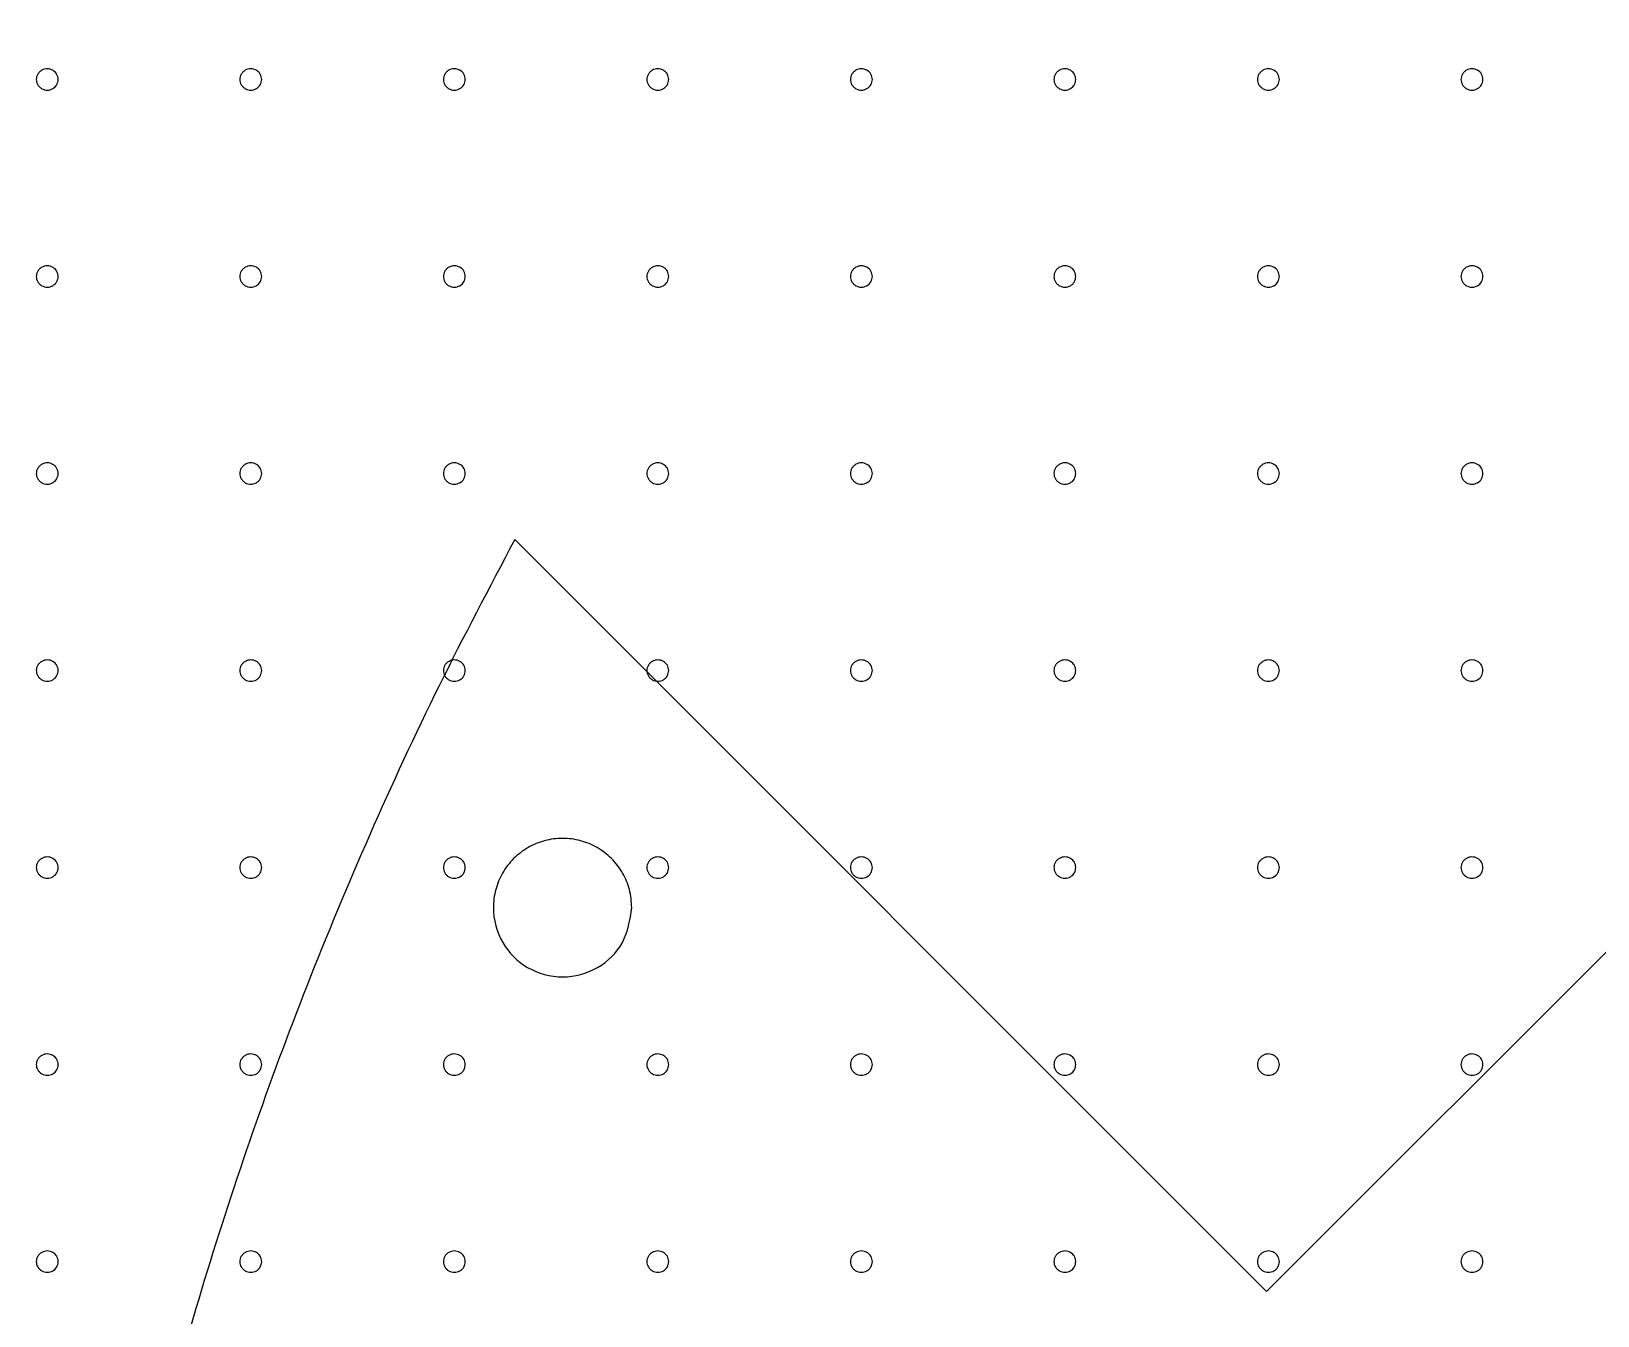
# Model space of a CAD drawing. Extents: x 0 to 210, y 0 to 204.
# Drawn here: x 0.14 to 41.4, y 134.29 to 168.11 of the extents above; entities that cross this region are included whole.
import ezdxf

# ---------------------------------------------------------------- set-up
doc = ezdxf.new("R2010")
doc.units = 0
doc.layers.add('Capa_1', color=7, linetype='CONTINUOUS')

msp = doc.modelspace()

# ---------------------------------------------------------------- linework, layer by layer
at = {"layer": 'Capa_1', "color": 7}
for p, q in [((74.852279, 177.103253), (32.675491, 134.926466)), ((0.850061, 166.838263), (0.850061, 166.838263)), ((6.210611, 166.838263), (6.210611, 166.838263)), ((11.571162, 166.838263), (11.571162, 166.838263)), ((16.931712, 166.838263), (16.931712, 166.838263)), ((22.292263, 166.838263), (22.292263, 166.838263)), ((27.652812, 166.838263), (27.652812, 166.838263)), ((33.013362, 166.838263), (33.013362, 166.838263)), ((38.373914, 166.838263), (38.373914, 166.838263)), ((0.850061, 161.651476), (0.850061, 161.651476)), ((6.210611, 161.651476), (6.210611, 161.651476)), ((11.571162, 161.651476), (11.571162, 161.651476)), ((16.931712, 161.651476), (16.931712, 161.651476)), ((22.292263, 161.651476), (22.292263, 161.651476)), ((27.652812, 161.651476), (27.652812, 161.651476)), ((33.013362, 161.651476), (33.013362, 161.651476)), ((38.373914, 161.651476), (38.373914, 161.651476)), ((0.850061, 156.46469), (0.850061, 156.46469)), ((6.210611, 156.46469), (6.210611, 156.46469)), ((11.571162, 156.46469), (11.571162, 156.46469)), ((16.931712, 156.46469), (16.931712, 156.46469)), ((22.292263, 156.46469), (22.292263, 156.46469)), ((27.652812, 156.46469), (27.652812, 156.46469)), ((33.013362, 156.46469), (33.013362, 156.46469)), ((38.373914, 156.46469), (38.373914, 156.46469)), ((32.675491, 134.926466), (12.874184, 154.727772)), ((0.850061, 151.277904), (0.850061, 151.277904)), ((6.210611, 151.277904), (6.210611, 151.277904)), ((11.571162, 151.277904), (11.571162, 151.277904)), ((16.931712, 151.277904), (16.931712, 151.277904)), ((22.292263, 151.277904), (22.292263, 151.277904)), ((27.652812, 151.277904), (27.652812, 151.277904)), ((33.013362, 151.277904), (33.013362, 151.277904)), ((38.373914, 151.277904), (38.373914, 151.277904)), ((0.850061, 146.091115), (0.850061, 146.091115)), ((6.210611, 146.091115), (6.210611, 146.091115)), ((11.571162, 146.091115), (11.571162, 146.091115)), ((16.931712, 146.091115), (16.931712, 146.091115)), ((22.292263, 146.091115), (22.292263, 146.091115)), ((27.652812, 146.091115), (27.652812, 146.091115)), ((33.013362, 146.091115), (33.013362, 146.091115)), ((38.373914, 146.091115), (38.373914, 146.091115)), ((15.956914, 145.036114), (15.956914, 145.036114)), ((0.850061, 140.904328), (0.850061, 140.904328)), ((6.210611, 140.904328), (6.210611, 140.904328)), ((11.571162, 140.904328), (11.571162, 140.904328)), ((16.931712, 140.904328), (16.931712, 140.904328)), ((22.292263, 140.904328), (22.292263, 140.904328)), ((27.652812, 140.904328), (27.652812, 140.904328)), ((33.013362, 140.904328), (33.013362, 140.904328)), ((38.373914, 140.904328), (38.373914, 140.904328)), ((0.850061, 135.717542), (0.850061, 135.717542)), ((6.210611, 135.717542), (6.210611, 135.717542)), ((11.571162, 135.717542), (11.571162, 135.717542)), ((16.931712, 135.717542), (16.931712, 135.717542)), ((22.292263, 135.717542), (22.292263, 135.717542)), ((27.652812, 135.717542), (27.652812, 135.717542)), ((33.013362, 135.717542), (33.013362, 135.717542)), ((38.373914, 135.717542), (38.373914, 135.717542))]:
    msp.add_line(p, q, dxfattribs=at)
for points, knots in [([(0.850061, 166.838263), (0.841995, 166.788829), (0.825989, 166.690731), (0.710354, 166.584278), (0.586041, 166.551998), (0.485422, 166.564929), (0.414977, 166.593072), (0.354378, 166.637932), (0.307824, 166.696538), (0.278507, 166.76486), (0.268467, 166.838262), (0.278507, 166.911665), (0.307825, 166.979986), (0.354379, 167.038591), (0.414978, 167.083451), (0.485423, 167.111594), (0.586041, 167.124524), (0.710353, 167.092245), (0.825988, 166.985793), (0.841995, 166.887696), (0.850061, 166.838263)], [0, 0, 0, 0, 0.146605, 0.290931, 0.441768, 0.517413, 0.592123, 0.666911, 0.741063, 0.814052, 0.887328, 0.960604, 1.033593, 1.107744, 1.182532, 1.257241, 1.332887, 1.483723, 1.628047, 1.774652, 1.774652, 1.774652, 1.774652]), ([(6.210611, 166.838263), (6.202545, 166.788829), (6.186539, 166.690731), (6.070905, 166.584278), (5.946592, 166.551998), (5.845973, 166.564929), (5.775528, 166.593072), (5.714929, 166.637932), (5.668374, 166.696538), (5.639057, 166.76486), (5.629018, 166.838262), (5.639057, 166.911665), (5.668375, 166.979986), (5.71493, 167.038591), (5.775528, 167.083451), (5.845973, 167.111594), (5.946592, 167.124524), (6.070904, 167.092245), (6.186538, 166.985793), (6.202545, 166.887696), (6.210611, 166.838263)], [0, 0, 0, 0, 0.146605, 0.290931, 0.441768, 0.517413, 0.592123, 0.666911, 0.741063, 0.814052, 0.887328, 0.960604, 1.033593, 1.107744, 1.182532, 1.257241, 1.332887, 1.483723, 1.628047, 1.774652, 1.774652, 1.774652, 1.774652]), ([(11.571162, 166.838263), (11.563096, 166.788829), (11.54709, 166.690731), (11.431455, 166.584278), (11.307142, 166.551998), (11.206523, 166.564929), (11.136078, 166.593072), (11.075479, 166.637932), (11.028925, 166.696538), (10.999607, 166.76486), (10.989568, 166.838262), (10.999608, 166.911665), (11.028926, 166.979986), (11.07548, 167.038591), (11.136079, 167.083451), (11.206524, 167.111594), (11.307142, 167.124524), (11.431454, 167.092245), (11.547088, 166.985793), (11.563095, 166.887696), (11.571162, 166.838263)], [0, 0, 0, 0, 0.146605, 0.290931, 0.441768, 0.517413, 0.592123, 0.666911, 0.741063, 0.814052, 0.887328, 0.960604, 1.033593, 1.107744, 1.182532, 1.257241, 1.332887, 1.483723, 1.628047, 1.774652, 1.774652, 1.774652, 1.774652]), ([(16.931712, 166.838263), (16.923646, 166.788829), (16.90764, 166.690731), (16.792005, 166.584278), (16.667693, 166.551998), (16.567073, 166.564929), (16.496629, 166.593072), (16.43603, 166.637932), (16.389475, 166.696538), (16.360158, 166.76486), (16.350118, 166.838262), (16.360158, 166.911665), (16.389476, 166.979986), (16.436031, 167.038591), (16.496629, 167.083451), (16.567074, 167.111594), (16.667692, 167.124524), (16.792005, 167.092245), (16.907639, 166.985793), (16.923646, 166.887696), (16.931712, 166.838263)], [0, 0, 0, 0, 0.146605, 0.290931, 0.441768, 0.517413, 0.592123, 0.666911, 0.741063, 0.814052, 0.887328, 0.960604, 1.033593, 1.107744, 1.182532, 1.257241, 1.332887, 1.483723, 1.628047, 1.774652, 1.774652, 1.774652, 1.774652]), ([(22.292263, 166.838263), (22.284197, 166.788829), (22.26819, 166.690731), (22.152556, 166.584278), (22.028243, 166.551998), (21.927624, 166.564929), (21.857179, 166.593072), (21.79658, 166.637932), (21.750026, 166.696538), (21.720708, 166.76486), (21.710669, 166.838262), (21.720709, 166.911665), (21.750027, 166.979986), (21.796581, 167.038591), (21.85718, 167.083451), (21.927624, 167.111594), (22.028243, 167.124524), (22.152555, 167.092245), (22.268189, 166.985793), (22.284196, 166.887696), (22.292263, 166.838263)], [0, 0, 0, 0, 0.146605, 0.290931, 0.441768, 0.517413, 0.592123, 0.666911, 0.741063, 0.814052, 0.887328, 0.960604, 1.033593, 1.107744, 1.182532, 1.257241, 1.332887, 1.483723, 1.628047, 1.774652, 1.774652, 1.774652, 1.774652]), ([(27.652812, 166.838263), (27.644746, 166.788829), (27.62874, 166.690731), (27.513106, 166.584278), (27.388793, 166.551998), (27.288174, 166.564929), (27.217729, 166.593072), (27.15713, 166.637932), (27.110576, 166.696538), (27.081258, 166.76486), (27.071219, 166.838262), (27.081259, 166.911665), (27.110576, 166.979986), (27.157131, 167.038591), (27.21773, 167.083451), (27.288174, 167.111594), (27.388793, 167.124524), (27.513105, 167.092245), (27.628739, 166.985793), (27.644746, 166.887696), (27.652812, 166.838263)], [0, 0, 0, 0, 0.146605, 0.290931, 0.441768, 0.517413, 0.592123, 0.666911, 0.741063, 0.814052, 0.887328, 0.960604, 1.033593, 1.107744, 1.182532, 1.257241, 1.332887, 1.483723, 1.628047, 1.774652, 1.774652, 1.774652, 1.774652]), ([(33.013362, 166.838263), (33.005296, 166.788829), (32.98929, 166.690731), (32.873656, 166.584278), (32.749343, 166.551998), (32.648724, 166.564929), (32.578279, 166.593072), (32.51768, 166.637932), (32.471125, 166.696538), (32.441808, 166.76486), (32.431768, 166.838262), (32.441808, 166.911665), (32.471126, 166.979986), (32.517681, 167.038591), (32.578279, 167.083451), (32.648724, 167.111594), (32.749342, 167.124524), (32.873655, 167.092245), (32.989289, 166.985793), (33.005296, 166.887696), (33.013362, 166.838263)], [0, 0, 0, 0, 0.146605, 0.290931, 0.441768, 0.517413, 0.592123, 0.666911, 0.741063, 0.814052, 0.887328, 0.960604, 1.033593, 1.107744, 1.182532, 1.257241, 1.332887, 1.483723, 1.628047, 1.774652, 1.774652, 1.774652, 1.774652]), ([(38.373914, 166.838263), (38.365849, 166.788829), (38.349842, 166.690731), (38.234208, 166.584278), (38.109895, 166.551998), (38.009276, 166.564929), (37.938831, 166.593072), (37.878232, 166.637932), (37.831678, 166.696538), (37.80236, 166.76486), (37.792321, 166.838262), (37.802361, 166.911665), (37.831678, 166.979986), (37.878233, 167.038591), (37.938832, 167.083451), (38.009276, 167.111594), (38.109895, 167.124524), (38.234207, 167.092245), (38.349841, 166.985793), (38.365848, 166.887696), (38.373914, 166.838263)], [0, 0, 0, 0, 0.146605, 0.290931, 0.441768, 0.517413, 0.592123, 0.666911, 0.741063, 0.814052, 0.887328, 0.960604, 1.033593, 1.107744, 1.182532, 1.257241, 1.332887, 1.483723, 1.628047, 1.774652, 1.774652, 1.774652, 1.774652]), ([(0.850061, 161.651476), (0.841995, 161.602043), (0.825989, 161.503945), (0.710354, 161.397492), (0.586041, 161.365212), (0.485422, 161.378143), (0.414977, 161.406286), (0.354378, 161.451146), (0.307824, 161.509751), (0.278507, 161.578074), (0.268467, 161.651476), (0.278507, 161.724878), (0.307825, 161.7932), (0.354379, 161.851805), (0.414978, 161.896665), (0.485423, 161.924807), (0.586041, 161.937738), (0.710353, 161.905459), (0.825988, 161.799007), (0.841995, 161.700909), (0.850061, 161.651476)], [0, 0, 0, 0, 0.146605, 0.290931, 0.441768, 0.517413, 0.592123, 0.666911, 0.741063, 0.814052, 0.887328, 0.960604, 1.033593, 1.107744, 1.182532, 1.257241, 1.332887, 1.483723, 1.628047, 1.774652, 1.774652, 1.774652, 1.774652]), ([(6.210611, 161.651476), (6.202545, 161.602043), (6.186539, 161.503945), (6.070905, 161.397492), (5.946592, 161.365212), (5.845973, 161.378143), (5.775528, 161.406286), (5.714929, 161.451146), (5.668374, 161.509751), (5.639057, 161.578074), (5.629018, 161.651476), (5.639057, 161.724878), (5.668375, 161.7932), (5.71493, 161.851805), (5.775528, 161.896665), (5.845973, 161.924807), (5.946592, 161.937738), (6.070904, 161.905459), (6.186538, 161.799007), (6.202545, 161.700909), (6.210611, 161.651476)], [0, 0, 0, 0, 0.146605, 0.290931, 0.441768, 0.517413, 0.592123, 0.666911, 0.741063, 0.814052, 0.887328, 0.960604, 1.033593, 1.107744, 1.182532, 1.257241, 1.332887, 1.483723, 1.628047, 1.774652, 1.774652, 1.774652, 1.774652]), ([(11.571162, 161.651476), (11.563096, 161.602043), (11.54709, 161.503945), (11.431455, 161.397492), (11.307142, 161.365212), (11.206523, 161.378143), (11.136078, 161.406286), (11.075479, 161.451146), (11.028925, 161.509751), (10.999607, 161.578074), (10.989568, 161.651476), (10.999608, 161.724878), (11.028926, 161.7932), (11.07548, 161.851805), (11.136079, 161.896665), (11.206524, 161.924807), (11.307142, 161.937738), (11.431454, 161.905459), (11.547088, 161.799007), (11.563095, 161.700909), (11.571162, 161.651476)], [0, 0, 0, 0, 0.146605, 0.290931, 0.441768, 0.517413, 0.592123, 0.666911, 0.741063, 0.814052, 0.887328, 0.960604, 1.033593, 1.107744, 1.182532, 1.257241, 1.332887, 1.483723, 1.628047, 1.774652, 1.774652, 1.774652, 1.774652]), ([(16.931712, 161.651476), (16.923646, 161.602043), (16.90764, 161.503945), (16.792005, 161.397492), (16.667693, 161.365212), (16.567073, 161.378143), (16.496629, 161.406286), (16.43603, 161.451146), (16.389475, 161.509751), (16.360158, 161.578074), (16.350118, 161.651476), (16.360158, 161.724878), (16.389476, 161.7932), (16.436031, 161.851805), (16.496629, 161.896665), (16.567074, 161.924807), (16.667692, 161.937738), (16.792005, 161.905459), (16.907639, 161.799007), (16.923646, 161.700909), (16.931712, 161.651476)], [0, 0, 0, 0, 0.146605, 0.290931, 0.441768, 0.517413, 0.592123, 0.666911, 0.741063, 0.814052, 0.887328, 0.960604, 1.033593, 1.107744, 1.182532, 1.257241, 1.332887, 1.483723, 1.628047, 1.774652, 1.774652, 1.774652, 1.774652]), ([(22.292263, 161.651476), (22.284197, 161.602043), (22.26819, 161.503945), (22.152556, 161.397492), (22.028243, 161.365212), (21.927624, 161.378143), (21.857179, 161.406286), (21.79658, 161.451146), (21.750026, 161.509751), (21.720708, 161.578074), (21.710669, 161.651476), (21.720709, 161.724878), (21.750027, 161.7932), (21.796581, 161.851805), (21.85718, 161.896665), (21.927624, 161.924807), (22.028243, 161.937738), (22.152555, 161.905459), (22.268189, 161.799007), (22.284196, 161.700909), (22.292263, 161.651476)], [0, 0, 0, 0, 0.146605, 0.290931, 0.441768, 0.517413, 0.592123, 0.666911, 0.741063, 0.814052, 0.887328, 0.960604, 1.033593, 1.107744, 1.182532, 1.257241, 1.332887, 1.483723, 1.628047, 1.774652, 1.774652, 1.774652, 1.774652]), ([(27.652812, 161.651476), (27.644746, 161.602043), (27.62874, 161.503945), (27.513106, 161.397492), (27.388793, 161.365212), (27.288174, 161.378143), (27.217729, 161.406286), (27.15713, 161.451146), (27.110576, 161.509751), (27.081258, 161.578074), (27.071219, 161.651476), (27.081259, 161.724878), (27.110576, 161.7932), (27.157131, 161.851805), (27.21773, 161.896665), (27.288174, 161.924807), (27.388793, 161.937738), (27.513105, 161.905459), (27.628739, 161.799007), (27.644746, 161.700909), (27.652812, 161.651476)], [0, 0, 0, 0, 0.146605, 0.290931, 0.441768, 0.517413, 0.592123, 0.666911, 0.741063, 0.814052, 0.887328, 0.960604, 1.033593, 1.107744, 1.182532, 1.257241, 1.332887, 1.483723, 1.628047, 1.774652, 1.774652, 1.774652, 1.774652]), ([(33.013362, 161.651476), (33.005296, 161.602043), (32.98929, 161.503945), (32.873656, 161.397492), (32.749343, 161.365212), (32.648724, 161.378143), (32.578279, 161.406286), (32.51768, 161.451146), (32.471125, 161.509751), (32.441808, 161.578074), (32.431768, 161.651476), (32.441808, 161.724878), (32.471126, 161.7932), (32.517681, 161.851805), (32.578279, 161.896665), (32.648724, 161.924807), (32.749342, 161.937738), (32.873655, 161.905459), (32.989289, 161.799007), (33.005296, 161.700909), (33.013362, 161.651476)], [0, 0, 0, 0, 0.146605, 0.290931, 0.441768, 0.517413, 0.592123, 0.666911, 0.741063, 0.814052, 0.887328, 0.960604, 1.033593, 1.107744, 1.182532, 1.257241, 1.332887, 1.483723, 1.628047, 1.774652, 1.774652, 1.774652, 1.774652]), ([(38.373914, 161.651476), (38.365849, 161.602043), (38.349842, 161.503945), (38.234208, 161.397492), (38.109895, 161.365212), (38.009276, 161.378143), (37.938831, 161.406286), (37.878232, 161.451146), (37.831678, 161.509751), (37.80236, 161.578074), (37.792321, 161.651476), (37.802361, 161.724878), (37.831678, 161.7932), (37.878233, 161.851805), (37.938832, 161.896665), (38.009276, 161.924807), (38.109895, 161.937738), (38.234207, 161.905459), (38.349841, 161.799007), (38.365848, 161.700909), (38.373914, 161.651476)], [0, 0, 0, 0, 0.146605, 0.290931, 0.441768, 0.517413, 0.592123, 0.666911, 0.741063, 0.814052, 0.887328, 0.960604, 1.033593, 1.107744, 1.182532, 1.257241, 1.332887, 1.483723, 1.628047, 1.774652, 1.774652, 1.774652, 1.774652]), ([(0.850061, 156.46469), (0.841995, 156.415256), (0.825989, 156.317158), (0.710354, 156.210705), (0.586041, 156.178426), (0.485422, 156.191356), (0.414977, 156.2195), (0.354378, 156.264359), (0.307824, 156.322965), (0.278507, 156.391287), (0.268467, 156.46469), (0.278507, 156.538092), (0.307825, 156.606414), (0.354379, 156.665019), (0.414978, 156.709878), (0.485423, 156.738021), (0.586041, 156.750951), (0.710353, 156.718672), (0.825988, 156.61222), (0.841995, 156.514123), (0.850061, 156.46469)], [0, 0, 0, 0, 0.146605, 0.290931, 0.441768, 0.517413, 0.592123, 0.666911, 0.741063, 0.814052, 0.887328, 0.960604, 1.033593, 1.107744, 1.182532, 1.257241, 1.332887, 1.483723, 1.628047, 1.774652, 1.774652, 1.774652, 1.774652]), ([(6.210611, 156.46469), (6.202545, 156.415256), (6.186539, 156.317158), (6.070905, 156.210705), (5.946592, 156.178426), (5.845973, 156.191356), (5.775528, 156.2195), (5.714929, 156.264359), (5.668374, 156.322965), (5.639057, 156.391287), (5.629018, 156.46469), (5.639057, 156.538092), (5.668375, 156.606414), (5.71493, 156.665019), (5.775528, 156.709878), (5.845973, 156.738021), (5.946592, 156.750951), (6.070904, 156.718672), (6.186538, 156.61222), (6.202545, 156.514123), (6.210611, 156.46469)], [0, 0, 0, 0, 0.146605, 0.290931, 0.441768, 0.517413, 0.592123, 0.666911, 0.741063, 0.814052, 0.887328, 0.960604, 1.033593, 1.107744, 1.182532, 1.257241, 1.332887, 1.483723, 1.628047, 1.774652, 1.774652, 1.774652, 1.774652]), ([(11.571162, 156.46469), (11.563096, 156.415256), (11.54709, 156.317158), (11.431455, 156.210705), (11.307142, 156.178426), (11.206523, 156.191356), (11.136078, 156.2195), (11.075479, 156.264359), (11.028925, 156.322965), (10.999607, 156.391287), (10.989568, 156.46469), (10.999608, 156.538092), (11.028926, 156.606414), (11.07548, 156.665019), (11.136079, 156.709878), (11.206524, 156.738021), (11.307142, 156.750951), (11.431454, 156.718672), (11.547088, 156.61222), (11.563095, 156.514123), (11.571162, 156.46469)], [0, 0, 0, 0, 0.146605, 0.290931, 0.441768, 0.517413, 0.592123, 0.666911, 0.741063, 0.814052, 0.887328, 0.960604, 1.033593, 1.107744, 1.182532, 1.257241, 1.332887, 1.483723, 1.628047, 1.774652, 1.774652, 1.774652, 1.774652]), ([(16.931712, 156.46469), (16.923646, 156.415256), (16.90764, 156.317158), (16.792005, 156.210705), (16.667693, 156.178426), (16.567073, 156.191356), (16.496629, 156.2195), (16.43603, 156.264359), (16.389475, 156.322965), (16.360158, 156.391287), (16.350118, 156.46469), (16.360158, 156.538092), (16.389476, 156.606414), (16.436031, 156.665019), (16.496629, 156.709878), (16.567074, 156.738021), (16.667692, 156.750951), (16.792005, 156.718672), (16.907639, 156.61222), (16.923646, 156.514123), (16.931712, 156.46469)], [0, 0, 0, 0, 0.146605, 0.290931, 0.441768, 0.517413, 0.592123, 0.666911, 0.741063, 0.814052, 0.887328, 0.960604, 1.033593, 1.107744, 1.182532, 1.257241, 1.332887, 1.483723, 1.628047, 1.774652, 1.774652, 1.774652, 1.774652]), ([(22.292263, 156.46469), (22.284197, 156.415256), (22.26819, 156.317158), (22.152556, 156.210705), (22.028243, 156.178426), (21.927624, 156.191356), (21.857179, 156.2195), (21.79658, 156.264359), (21.750026, 156.322965), (21.720708, 156.391287), (21.710669, 156.46469), (21.720709, 156.538092), (21.750027, 156.606414), (21.796581, 156.665019), (21.85718, 156.709878), (21.927624, 156.738021), (22.028243, 156.750951), (22.152555, 156.718672), (22.268189, 156.61222), (22.284196, 156.514123), (22.292263, 156.46469)], [0, 0, 0, 0, 0.146605, 0.290931, 0.441768, 0.517413, 0.592123, 0.666911, 0.741063, 0.814052, 0.887328, 0.960604, 1.033593, 1.107744, 1.182532, 1.257241, 1.332887, 1.483723, 1.628047, 1.774652, 1.774652, 1.774652, 1.774652]), ([(27.652812, 156.46469), (27.644746, 156.415256), (27.62874, 156.317158), (27.513106, 156.210705), (27.388793, 156.178426), (27.288174, 156.191356), (27.217729, 156.2195), (27.15713, 156.264359), (27.110576, 156.322965), (27.081258, 156.391287), (27.071219, 156.46469), (27.081259, 156.538092), (27.110576, 156.606414), (27.157131, 156.665019), (27.21773, 156.709878), (27.288174, 156.738021), (27.388793, 156.750951), (27.513105, 156.718672), (27.628739, 156.61222), (27.644746, 156.514123), (27.652812, 156.46469)], [0, 0, 0, 0, 0.146605, 0.290931, 0.441768, 0.517413, 0.592123, 0.666911, 0.741063, 0.814052, 0.887328, 0.960604, 1.033593, 1.107744, 1.182532, 1.257241, 1.332887, 1.483723, 1.628047, 1.774652, 1.774652, 1.774652, 1.774652]), ([(33.013362, 156.46469), (33.005296, 156.415256), (32.98929, 156.317158), (32.873656, 156.210705), (32.749343, 156.178426), (32.648724, 156.191356), (32.578279, 156.2195), (32.51768, 156.264359), (32.471125, 156.322965), (32.441808, 156.391287), (32.431768, 156.46469), (32.441808, 156.538092), (32.471126, 156.606414), (32.517681, 156.665019), (32.578279, 156.709878), (32.648724, 156.738021), (32.749342, 156.750951), (32.873655, 156.718672), (32.989289, 156.61222), (33.005296, 156.514123), (33.013362, 156.46469)], [0, 0, 0, 0, 0.146605, 0.290931, 0.441768, 0.517413, 0.592123, 0.666911, 0.741063, 0.814052, 0.887328, 0.960604, 1.033593, 1.107744, 1.182532, 1.257241, 1.332887, 1.483723, 1.628047, 1.774652, 1.774652, 1.774652, 1.774652]), ([(38.373914, 156.46469), (38.365849, 156.415256), (38.349842, 156.317158), (38.234208, 156.210705), (38.109895, 156.178426), (38.009276, 156.191356), (37.938831, 156.2195), (37.878232, 156.264359), (37.831678, 156.322965), (37.80236, 156.391287), (37.792321, 156.46469), (37.802361, 156.538092), (37.831678, 156.606414), (37.878233, 156.665019), (37.938832, 156.709878), (38.009276, 156.738021), (38.109895, 156.750951), (38.234207, 156.718672), (38.349841, 156.61222), (38.365848, 156.514123), (38.373914, 156.46469)], [0, 0, 0, 0, 0.146605, 0.290931, 0.441768, 0.517413, 0.592123, 0.666911, 0.741063, 0.814052, 0.887328, 0.960604, 1.033593, 1.107744, 1.182532, 1.257241, 1.332887, 1.483723, 1.628047, 1.774652, 1.774652, 1.774652, 1.774652]), ([(12.874184, 154.727772), (12.199114, 153.449918), (10.850418, 150.896945), (9.031763, 146.96932), (7.394556, 143.046568), (5.945186, 139.129869), (4.671981, 135.229055), (3.511036, 131.135163), (2.484113, 126.847086), (1.615329, 122.365672), (0.954992, 117.941684), (0.494955, 113.583713), (0.206595, 109.298789), (0.162954, 106.434237), (0.141111, 105.000437)], [0, 0, 0, 0, 4.33501, 8.660742, 12.979161, 17.084288, 21.186086, 25.28611, 29.847043, 34.409792, 38.976489, 43.26141, 47.55356, 51.854858, 51.854858, 51.854858, 51.854858]), ([(0.850061, 151.277904), (0.841995, 151.22847), (0.825989, 151.130372), (0.710354, 151.023919), (0.586041, 150.991639), (0.485422, 151.00457), (0.414977, 151.032713), (0.354378, 151.077573), (0.307824, 151.136179), (0.278507, 151.204501), (0.268467, 151.277903), (0.278507, 151.351306), (0.307825, 151.419627), (0.354379, 151.478232), (0.414978, 151.523092), (0.485423, 151.551235), (0.586041, 151.564165), (0.710353, 151.531886), (0.825988, 151.425434), (0.841995, 151.327337), (0.850061, 151.277904)], [0, 0, 0, 0, 0.146605, 0.290931, 0.441768, 0.517413, 0.592123, 0.666911, 0.741063, 0.814052, 0.887328, 0.960604, 1.033593, 1.107744, 1.182532, 1.257241, 1.332887, 1.483723, 1.628047, 1.774652, 1.774652, 1.774652, 1.774652]), ([(6.210611, 151.277904), (6.202545, 151.22847), (6.186539, 151.130372), (6.070905, 151.023919), (5.946592, 150.991639), (5.845973, 151.00457), (5.775528, 151.032713), (5.714929, 151.077573), (5.668374, 151.136179), (5.639057, 151.204501), (5.629018, 151.277903), (5.639057, 151.351306), (5.668375, 151.419627), (5.71493, 151.478232), (5.775528, 151.523092), (5.845973, 151.551235), (5.946592, 151.564165), (6.070904, 151.531886), (6.186538, 151.425434), (6.202545, 151.327337), (6.210611, 151.277904)], [0, 0, 0, 0, 0.146605, 0.290931, 0.441768, 0.517413, 0.592123, 0.666911, 0.741063, 0.814052, 0.887328, 0.960604, 1.033593, 1.107744, 1.182532, 1.257241, 1.332887, 1.483723, 1.628047, 1.774652, 1.774652, 1.774652, 1.774652]), ([(11.571162, 151.277904), (11.563096, 151.22847), (11.54709, 151.130372), (11.431455, 151.023919), (11.307142, 150.991639), (11.206523, 151.00457), (11.136078, 151.032713), (11.075479, 151.077573), (11.028925, 151.136179), (10.999607, 151.204501), (10.989568, 151.277903), (10.999608, 151.351306), (11.028926, 151.419627), (11.07548, 151.478232), (11.136079, 151.523092), (11.206524, 151.551235), (11.307142, 151.564165), (11.431454, 151.531886), (11.547088, 151.425434), (11.563095, 151.327337), (11.571162, 151.277904)], [0, 0, 0, 0, 0.146605, 0.290931, 0.441768, 0.517413, 0.592123, 0.666911, 0.741063, 0.814052, 0.887328, 0.960604, 1.033593, 1.107744, 1.182532, 1.257241, 1.332887, 1.483723, 1.628047, 1.774652, 1.774652, 1.774652, 1.774652]), ([(16.931712, 151.277904), (16.923646, 151.22847), (16.90764, 151.130372), (16.792005, 151.023919), (16.667693, 150.991639), (16.567073, 151.00457), (16.496629, 151.032713), (16.43603, 151.077573), (16.389475, 151.136179), (16.360158, 151.204501), (16.350118, 151.277903), (16.360158, 151.351306), (16.389476, 151.419627), (16.436031, 151.478232), (16.496629, 151.523092), (16.567074, 151.551235), (16.667692, 151.564165), (16.792005, 151.531886), (16.907639, 151.425434), (16.923646, 151.327337), (16.931712, 151.277904)], [0, 0, 0, 0, 0.146605, 0.290931, 0.441768, 0.517413, 0.592123, 0.666911, 0.741063, 0.814052, 0.887328, 0.960604, 1.033593, 1.107744, 1.182532, 1.257241, 1.332887, 1.483723, 1.628047, 1.774652, 1.774652, 1.774652, 1.774652]), ([(22.292263, 151.277904), (22.284197, 151.22847), (22.26819, 151.130372), (22.152556, 151.023919), (22.028243, 150.991639), (21.927624, 151.00457), (21.857179, 151.032713), (21.79658, 151.077573), (21.750026, 151.136179), (21.720708, 151.204501), (21.710669, 151.277903), (21.720709, 151.351306), (21.750027, 151.419627), (21.796581, 151.478232), (21.85718, 151.523092), (21.927624, 151.551235), (22.028243, 151.564165), (22.152555, 151.531886), (22.268189, 151.425434), (22.284196, 151.327337), (22.292263, 151.277904)], [0, 0, 0, 0, 0.146605, 0.290931, 0.441768, 0.517413, 0.592123, 0.666911, 0.741063, 0.814052, 0.887328, 0.960604, 1.033593, 1.107744, 1.182532, 1.257241, 1.332887, 1.483723, 1.628047, 1.774652, 1.774652, 1.774652, 1.774652]), ([(27.652812, 151.277904), (27.644746, 151.22847), (27.62874, 151.130372), (27.513106, 151.023919), (27.388793, 150.991639), (27.288174, 151.00457), (27.217729, 151.032713), (27.15713, 151.077573), (27.110576, 151.136179), (27.081258, 151.204501), (27.071219, 151.277903), (27.081259, 151.351306), (27.110576, 151.419627), (27.157131, 151.478232), (27.21773, 151.523092), (27.288174, 151.551235), (27.388793, 151.564165), (27.513105, 151.531886), (27.628739, 151.425434), (27.644746, 151.327337), (27.652812, 151.277904)], [0, 0, 0, 0, 0.146605, 0.290931, 0.441768, 0.517413, 0.592123, 0.666911, 0.741063, 0.814052, 0.887328, 0.960604, 1.033593, 1.107744, 1.182532, 1.257241, 1.332887, 1.483723, 1.628047, 1.774652, 1.774652, 1.774652, 1.774652]), ([(33.013362, 151.277904), (33.005296, 151.22847), (32.98929, 151.130372), (32.873656, 151.023919), (32.749343, 150.991639), (32.648724, 151.00457), (32.578279, 151.032713), (32.51768, 151.077573), (32.471125, 151.136179), (32.441808, 151.204501), (32.431768, 151.277903), (32.441808, 151.351306), (32.471126, 151.419627), (32.517681, 151.478232), (32.578279, 151.523092), (32.648724, 151.551235), (32.749342, 151.564165), (32.873655, 151.531886), (32.989289, 151.425434), (33.005296, 151.327337), (33.013362, 151.277904)], [0, 0, 0, 0, 0.146605, 0.290931, 0.441768, 0.517413, 0.592123, 0.666911, 0.741063, 0.814052, 0.887328, 0.960604, 1.033593, 1.107744, 1.182532, 1.257241, 1.332887, 1.483723, 1.628047, 1.774652, 1.774652, 1.774652, 1.774652]), ([(38.373914, 151.277904), (38.365849, 151.22847), (38.349842, 151.130372), (38.234208, 151.023919), (38.109895, 150.991639), (38.009276, 151.00457), (37.938831, 151.032713), (37.878232, 151.077573), (37.831678, 151.136179), (37.80236, 151.204501), (37.792321, 151.277903), (37.802361, 151.351306), (37.831678, 151.419627), (37.878233, 151.478232), (37.938832, 151.523092), (38.009276, 151.551235), (38.109895, 151.564165), (38.234207, 151.531886), (38.349841, 151.425434), (38.365848, 151.327337), (38.373914, 151.277904)], [0, 0, 0, 0, 0.146605, 0.290931, 0.441768, 0.517413, 0.592123, 0.666911, 0.741063, 0.814052, 0.887328, 0.960604, 1.033593, 1.107744, 1.182532, 1.257241, 1.332887, 1.483723, 1.628047, 1.774652, 1.774652, 1.774652, 1.774652]), ([(15.956914, 145.036114), (15.906792, 144.714641), (15.808034, 144.081228), (15.08203, 143.383915), (14.134957, 143.125456), (13.178056, 143.384123), (12.480955, 144.080415), (12.266899, 144.87808), (12.351785, 145.513327), (12.53586, 145.9584), (12.828927, 146.340485), (13.211071, 146.633526), (13.655883, 146.817765), (14.133295, 146.880795), (14.610755, 146.817766), (15.055424, 146.633522), (15.438093, 146.3405), (15.729202, 145.958343), (15.920545, 145.513537), (15.944757, 145.195695), (15.956914, 145.036114)], [0, 0, 0, 0, 0.953491, 1.878702, 2.832194, 3.785685, 4.710896, 5.664387, 6.141763, 6.615189, 7.092565, 7.56994, 8.043366, 8.520742, 8.998117, 9.471543, 9.948919, 10.426295, 10.89972, 11.377096, 11.377096, 11.377096, 11.377096]), ([(0.850061, 146.091115), (0.841995, 146.041681), (0.825989, 145.943583), (0.710354, 145.83713), (0.586041, 145.804851), (0.485422, 145.817781), (0.414977, 145.845924), (0.354378, 145.890784), (0.307824, 145.94939), (0.278507, 146.017712), (0.268467, 146.091115), (0.278507, 146.164517), (0.307825, 146.232839), (0.354379, 146.291444), (0.414978, 146.336303), (0.485423, 146.364446), (0.586041, 146.377376), (0.710353, 146.345097), (0.825988, 146.238645), (0.841995, 146.140548), (0.850061, 146.091115)], [0, 0, 0, 0, 0.146605, 0.290931, 0.441768, 0.517413, 0.592123, 0.666911, 0.741063, 0.814052, 0.887328, 0.960604, 1.033593, 1.107744, 1.182532, 1.257241, 1.332887, 1.483723, 1.628047, 1.774652, 1.774652, 1.774652, 1.774652]), ([(6.210611, 146.091115), (6.202545, 146.041681), (6.186539, 145.943583), (6.070905, 145.83713), (5.946592, 145.804851), (5.845973, 145.817781), (5.775528, 145.845924), (5.714929, 145.890784), (5.668374, 145.94939), (5.639057, 146.017712), (5.629018, 146.091115), (5.639057, 146.164517), (5.668375, 146.232839), (5.71493, 146.291444), (5.775528, 146.336303), (5.845973, 146.364446), (5.946592, 146.377376), (6.070904, 146.345097), (6.186538, 146.238645), (6.202545, 146.140548), (6.210611, 146.091115)], [0, 0, 0, 0, 0.146605, 0.290931, 0.441768, 0.517413, 0.592123, 0.666911, 0.741063, 0.814052, 0.887328, 0.960604, 1.033593, 1.107744, 1.182532, 1.257241, 1.332887, 1.483723, 1.628047, 1.774652, 1.774652, 1.774652, 1.774652]), ([(11.571162, 146.091115), (11.563096, 146.041681), (11.54709, 145.943583), (11.431455, 145.83713), (11.307142, 145.804851), (11.206523, 145.817781), (11.136078, 145.845924), (11.075479, 145.890784), (11.028925, 145.94939), (10.999607, 146.017712), (10.989568, 146.091115), (10.999608, 146.164517), (11.028926, 146.232839), (11.07548, 146.291444), (11.136079, 146.336303), (11.206524, 146.364446), (11.307142, 146.377376), (11.431454, 146.345097), (11.547088, 146.238645), (11.563095, 146.140548), (11.571162, 146.091115)], [0, 0, 0, 0, 0.146605, 0.290931, 0.441768, 0.517413, 0.592123, 0.666911, 0.741063, 0.814052, 0.887328, 0.960604, 1.033593, 1.107744, 1.182532, 1.257241, 1.332887, 1.483723, 1.628047, 1.774652, 1.774652, 1.774652, 1.774652]), ([(16.931712, 146.091115), (16.923646, 146.041681), (16.90764, 145.943583), (16.792005, 145.83713), (16.667693, 145.804851), (16.567073, 145.817781), (16.496629, 145.845924), (16.43603, 145.890784), (16.389475, 145.94939), (16.360158, 146.017712), (16.350118, 146.091115), (16.360158, 146.164517), (16.389476, 146.232839), (16.436031, 146.291444), (16.496629, 146.336303), (16.567074, 146.364446), (16.667692, 146.377376), (16.792005, 146.345097), (16.907639, 146.238645), (16.923646, 146.140548), (16.931712, 146.091115)], [0, 0, 0, 0, 0.146605, 0.290931, 0.441768, 0.517413, 0.592123, 0.666911, 0.741063, 0.814052, 0.887328, 0.960604, 1.033593, 1.107744, 1.182532, 1.257241, 1.332887, 1.483723, 1.628047, 1.774652, 1.774652, 1.774652, 1.774652]), ([(22.292263, 146.091115), (22.284197, 146.041681), (22.26819, 145.943583), (22.152556, 145.83713), (22.028243, 145.804851), (21.927624, 145.817781), (21.857179, 145.845924), (21.79658, 145.890784), (21.750026, 145.94939), (21.720708, 146.017712), (21.710669, 146.091115), (21.720709, 146.164517), (21.750027, 146.232839), (21.796581, 146.291444), (21.85718, 146.336303), (21.927624, 146.364446), (22.028243, 146.377376), (22.152555, 146.345097), (22.268189, 146.238645), (22.284196, 146.140548), (22.292263, 146.091115)], [0, 0, 0, 0, 0.146605, 0.290931, 0.441768, 0.517413, 0.592123, 0.666911, 0.741063, 0.814052, 0.887328, 0.960604, 1.033593, 1.107744, 1.182532, 1.257241, 1.332887, 1.483723, 1.628047, 1.774652, 1.774652, 1.774652, 1.774652]), ([(27.652812, 146.091115), (27.644746, 146.041681), (27.62874, 145.943583), (27.513106, 145.83713), (27.388793, 145.804851), (27.288174, 145.817781), (27.217729, 145.845924), (27.15713, 145.890784), (27.110576, 145.94939), (27.081258, 146.017712), (27.071219, 146.091115), (27.081259, 146.164517), (27.110576, 146.232839), (27.157131, 146.291444), (27.21773, 146.336303), (27.288174, 146.364446), (27.388793, 146.377376), (27.513105, 146.345097), (27.628739, 146.238645), (27.644746, 146.140548), (27.652812, 146.091115)], [0, 0, 0, 0, 0.146605, 0.290931, 0.441768, 0.517413, 0.592123, 0.666911, 0.741063, 0.814052, 0.887328, 0.960604, 1.033593, 1.107744, 1.182532, 1.257241, 1.332887, 1.483723, 1.628047, 1.774652, 1.774652, 1.774652, 1.774652]), ([(33.013362, 146.091115), (33.005296, 146.041681), (32.98929, 145.943583), (32.873656, 145.83713), (32.749343, 145.804851), (32.648724, 145.817781), (32.578279, 145.845924), (32.51768, 145.890784), (32.471125, 145.94939), (32.441808, 146.017712), (32.431768, 146.091115), (32.441808, 146.164517), (32.471126, 146.232839), (32.517681, 146.291444), (32.578279, 146.336303), (32.648724, 146.364446), (32.749342, 146.377376), (32.873655, 146.345097), (32.989289, 146.238645), (33.005296, 146.140548), (33.013362, 146.091115)], [0, 0, 0, 0, 0.146605, 0.290931, 0.441768, 0.517413, 0.592123, 0.666911, 0.741063, 0.814052, 0.887328, 0.960604, 1.033593, 1.107744, 1.182532, 1.257241, 1.332887, 1.483723, 1.628047, 1.774652, 1.774652, 1.774652, 1.774652]), ([(38.373914, 146.091115), (38.365849, 146.041681), (38.349842, 145.943583), (38.234208, 145.83713), (38.109895, 145.804851), (38.009276, 145.817781), (37.938831, 145.845924), (37.878232, 145.890784), (37.831678, 145.94939), (37.80236, 146.017712), (37.792321, 146.091115), (37.802361, 146.164517), (37.831678, 146.232839), (37.878233, 146.291444), (37.938832, 146.336303), (38.009276, 146.364446), (38.109895, 146.377376), (38.234207, 146.345097), (38.349841, 146.238645), (38.365848, 146.140548), (38.373914, 146.091115)], [0, 0, 0, 0, 0.146605, 0.290931, 0.441768, 0.517413, 0.592123, 0.666911, 0.741063, 0.814052, 0.887328, 0.960604, 1.033593, 1.107744, 1.182532, 1.257241, 1.332887, 1.483723, 1.628047, 1.774652, 1.774652, 1.774652, 1.774652]), ([(0.850061, 140.904328), (0.841995, 140.854895), (0.825989, 140.756797), (0.710354, 140.650344), (0.586041, 140.618064), (0.485422, 140.630995), (0.414977, 140.659138), (0.354378, 140.703998), (0.307824, 140.762604), (0.278507, 140.830926), (0.268467, 140.904328), (0.278507, 140.977731), (0.307825, 141.046052), (0.354379, 141.104657), (0.414978, 141.149517), (0.485423, 141.17766), (0.586041, 141.19059), (0.710353, 141.158311), (0.825988, 141.051859), (0.841995, 140.953762), (0.850061, 140.904328)], [0, 0, 0, 0, 0.146605, 0.290931, 0.441768, 0.517413, 0.592123, 0.666911, 0.741063, 0.814052, 0.887328, 0.960604, 1.033593, 1.107744, 1.182532, 1.257241, 1.332887, 1.483723, 1.628047, 1.774652, 1.774652, 1.774652, 1.774652]), ([(6.210611, 140.904328), (6.202545, 140.854895), (6.186539, 140.756797), (6.070905, 140.650344), (5.946592, 140.618064), (5.845973, 140.630995), (5.775528, 140.659138), (5.714929, 140.703998), (5.668374, 140.762604), (5.639057, 140.830926), (5.629018, 140.904328), (5.639057, 140.977731), (5.668375, 141.046052), (5.71493, 141.104657), (5.775528, 141.149517), (5.845973, 141.17766), (5.946592, 141.19059), (6.070904, 141.158311), (6.186538, 141.051859), (6.202545, 140.953762), (6.210611, 140.904328)], [0, 0, 0, 0, 0.146605, 0.290931, 0.441768, 0.517413, 0.592123, 0.666911, 0.741063, 0.814052, 0.887328, 0.960604, 1.033593, 1.107744, 1.182532, 1.257241, 1.332887, 1.483723, 1.628047, 1.774652, 1.774652, 1.774652, 1.774652]), ([(11.571162, 140.904328), (11.563096, 140.854895), (11.54709, 140.756797), (11.431455, 140.650344), (11.307142, 140.618064), (11.206523, 140.630995), (11.136078, 140.659138), (11.075479, 140.703998), (11.028925, 140.762604), (10.999607, 140.830926), (10.989568, 140.904328), (10.999608, 140.977731), (11.028926, 141.046052), (11.07548, 141.104657), (11.136079, 141.149517), (11.206524, 141.17766), (11.307142, 141.19059), (11.431454, 141.158311), (11.547088, 141.051859), (11.563095, 140.953762), (11.571162, 140.904328)], [0, 0, 0, 0, 0.146605, 0.290931, 0.441768, 0.517413, 0.592123, 0.666911, 0.741063, 0.814052, 0.887328, 0.960604, 1.033593, 1.107744, 1.182532, 1.257241, 1.332887, 1.483723, 1.628047, 1.774652, 1.774652, 1.774652, 1.774652]), ([(16.931712, 140.904328), (16.923646, 140.854895), (16.90764, 140.756797), (16.792005, 140.650344), (16.667693, 140.618064), (16.567073, 140.630995), (16.496629, 140.659138), (16.43603, 140.703998), (16.389475, 140.762604), (16.360158, 140.830926), (16.350118, 140.904328), (16.360158, 140.977731), (16.389476, 141.046052), (16.436031, 141.104657), (16.496629, 141.149517), (16.567074, 141.17766), (16.667692, 141.19059), (16.792005, 141.158311), (16.907639, 141.051859), (16.923646, 140.953762), (16.931712, 140.904328)], [0, 0, 0, 0, 0.146605, 0.290931, 0.441768, 0.517413, 0.592123, 0.666911, 0.741063, 0.814052, 0.887328, 0.960604, 1.033593, 1.107744, 1.182532, 1.257241, 1.332887, 1.483723, 1.628047, 1.774652, 1.774652, 1.774652, 1.774652]), ([(22.292263, 140.904328), (22.284197, 140.854895), (22.26819, 140.756797), (22.152556, 140.650344), (22.028243, 140.618064), (21.927624, 140.630995), (21.857179, 140.659138), (21.79658, 140.703998), (21.750026, 140.762604), (21.720708, 140.830926), (21.710669, 140.904328), (21.720709, 140.977731), (21.750027, 141.046052), (21.796581, 141.104657), (21.85718, 141.149517), (21.927624, 141.17766), (22.028243, 141.19059), (22.152555, 141.158311), (22.268189, 141.051859), (22.284196, 140.953762), (22.292263, 140.904328)], [0, 0, 0, 0, 0.146605, 0.290931, 0.441768, 0.517413, 0.592123, 0.666911, 0.741063, 0.814052, 0.887328, 0.960604, 1.033593, 1.107744, 1.182532, 1.257241, 1.332887, 1.483723, 1.628047, 1.774652, 1.774652, 1.774652, 1.774652]), ([(27.652812, 140.904328), (27.644746, 140.854895), (27.62874, 140.756797), (27.513106, 140.650344), (27.388793, 140.618064), (27.288174, 140.630995), (27.217729, 140.659138), (27.15713, 140.703998), (27.110576, 140.762604), (27.081258, 140.830926), (27.071219, 140.904328), (27.081259, 140.977731), (27.110576, 141.046052), (27.157131, 141.104657), (27.21773, 141.149517), (27.288174, 141.17766), (27.388793, 141.19059), (27.513105, 141.158311), (27.628739, 141.051859), (27.644746, 140.953762), (27.652812, 140.904328)], [0, 0, 0, 0, 0.146605, 0.290931, 0.441768, 0.517413, 0.592123, 0.666911, 0.741063, 0.814052, 0.887328, 0.960604, 1.033593, 1.107744, 1.182532, 1.257241, 1.332887, 1.483723, 1.628047, 1.774652, 1.774652, 1.774652, 1.774652]), ([(33.013362, 140.904328), (33.005296, 140.854895), (32.98929, 140.756797), (32.873656, 140.650344), (32.749343, 140.618064), (32.648724, 140.630995), (32.578279, 140.659138), (32.51768, 140.703998), (32.471125, 140.762604), (32.441808, 140.830926), (32.431768, 140.904328), (32.441808, 140.977731), (32.471126, 141.046052), (32.517681, 141.104657), (32.578279, 141.149517), (32.648724, 141.17766), (32.749342, 141.19059), (32.873655, 141.158311), (32.989289, 141.051859), (33.005296, 140.953762), (33.013362, 140.904328)], [0, 0, 0, 0, 0.146605, 0.290931, 0.441768, 0.517413, 0.592123, 0.666911, 0.741063, 0.814052, 0.887328, 0.960604, 1.033593, 1.107744, 1.182532, 1.257241, 1.332887, 1.483723, 1.628047, 1.774652, 1.774652, 1.774652, 1.774652]), ([(38.373914, 140.904328), (38.365849, 140.854895), (38.349842, 140.756797), (38.234208, 140.650344), (38.109895, 140.618064), (38.009276, 140.630995), (37.938831, 140.659138), (37.878232, 140.703998), (37.831678, 140.762604), (37.80236, 140.830926), (37.792321, 140.904328), (37.802361, 140.977731), (37.831678, 141.046052), (37.878233, 141.104657), (37.938832, 141.149517), (38.009276, 141.17766), (38.109895, 141.19059), (38.234207, 141.158311), (38.349841, 141.051859), (38.365848, 140.953762), (38.373914, 140.904328)], [0, 0, 0, 0, 0.146605, 0.290931, 0.441768, 0.517413, 0.592123, 0.666911, 0.741063, 0.814052, 0.887328, 0.960604, 1.033593, 1.107744, 1.182532, 1.257241, 1.332887, 1.483723, 1.628047, 1.774652, 1.774652, 1.774652, 1.774652]), ([(0.850061, 135.717542), (0.841995, 135.668109), (0.825989, 135.570011), (0.710354, 135.463558), (0.586041, 135.431278), (0.485422, 135.444209), (0.414977, 135.472352), (0.354378, 135.517212), (0.307824, 135.575817), (0.278507, 135.64414), (0.268467, 135.717542), (0.278507, 135.790944), (0.307825, 135.859266), (0.354379, 135.917871), (0.414978, 135.96273), (0.485423, 135.990873), (0.586041, 136.003804), (0.710353, 135.971524), (0.825988, 135.865073), (0.841995, 135.766975), (0.850061, 135.717542)], [0, 0, 0, 0, 0.146605, 0.290931, 0.441768, 0.517413, 0.592123, 0.666911, 0.741063, 0.814052, 0.887328, 0.960604, 1.033593, 1.107744, 1.182532, 1.257241, 1.332887, 1.483723, 1.628047, 1.774652, 1.774652, 1.774652, 1.774652]), ([(6.210611, 135.717542), (6.202545, 135.668109), (6.186539, 135.570011), (6.070905, 135.463558), (5.946592, 135.431278), (5.845973, 135.444209), (5.775528, 135.472352), (5.714929, 135.517212), (5.668374, 135.575817), (5.639057, 135.64414), (5.629018, 135.717542), (5.639057, 135.790944), (5.668375, 135.859266), (5.71493, 135.917871), (5.775528, 135.96273), (5.845973, 135.990873), (5.946592, 136.003804), (6.070904, 135.971524), (6.186538, 135.865073), (6.202545, 135.766975), (6.210611, 135.717542)], [0, 0, 0, 0, 0.146605, 0.290931, 0.441768, 0.517413, 0.592123, 0.666911, 0.741063, 0.814052, 0.887328, 0.960604, 1.033593, 1.107744, 1.182532, 1.257241, 1.332887, 1.483723, 1.628047, 1.774652, 1.774652, 1.774652, 1.774652]), ([(11.571162, 135.717542), (11.563096, 135.668109), (11.54709, 135.570011), (11.431455, 135.463558), (11.307142, 135.431278), (11.206523, 135.444209), (11.136078, 135.472352), (11.075479, 135.517212), (11.028925, 135.575817), (10.999607, 135.64414), (10.989568, 135.717542), (10.999608, 135.790944), (11.028926, 135.859266), (11.07548, 135.917871), (11.136079, 135.96273), (11.206524, 135.990873), (11.307142, 136.003804), (11.431454, 135.971524), (11.547088, 135.865073), (11.563095, 135.766975), (11.571162, 135.717542)], [0, 0, 0, 0, 0.146605, 0.290931, 0.441768, 0.517413, 0.592123, 0.666911, 0.741063, 0.814052, 0.887328, 0.960604, 1.033593, 1.107744, 1.182532, 1.257241, 1.332887, 1.483723, 1.628047, 1.774652, 1.774652, 1.774652, 1.774652]), ([(16.931712, 135.717542), (16.923646, 135.668109), (16.90764, 135.570011), (16.792005, 135.463558), (16.667693, 135.431278), (16.567073, 135.444209), (16.496629, 135.472352), (16.43603, 135.517212), (16.389475, 135.575817), (16.360158, 135.64414), (16.350118, 135.717542), (16.360158, 135.790944), (16.389476, 135.859266), (16.436031, 135.917871), (16.496629, 135.96273), (16.567074, 135.990873), (16.667692, 136.003804), (16.792005, 135.971524), (16.907639, 135.865073), (16.923646, 135.766975), (16.931712, 135.717542)], [0, 0, 0, 0, 0.146605, 0.290931, 0.441768, 0.517413, 0.592123, 0.666911, 0.741063, 0.814052, 0.887328, 0.960604, 1.033593, 1.107744, 1.182532, 1.257241, 1.332887, 1.483723, 1.628047, 1.774652, 1.774652, 1.774652, 1.774652]), ([(22.292263, 135.717542), (22.284197, 135.668109), (22.26819, 135.570011), (22.152556, 135.463558), (22.028243, 135.431278), (21.927624, 135.444209), (21.857179, 135.472352), (21.79658, 135.517212), (21.750026, 135.575817), (21.720708, 135.64414), (21.710669, 135.717542), (21.720709, 135.790944), (21.750027, 135.859266), (21.796581, 135.917871), (21.85718, 135.96273), (21.927624, 135.990873), (22.028243, 136.003804), (22.152555, 135.971524), (22.268189, 135.865073), (22.284196, 135.766975), (22.292263, 135.717542)], [0, 0, 0, 0, 0.146605, 0.290931, 0.441768, 0.517413, 0.592123, 0.666911, 0.741063, 0.814052, 0.887328, 0.960604, 1.033593, 1.107744, 1.182532, 1.257241, 1.332887, 1.483723, 1.628047, 1.774652, 1.774652, 1.774652, 1.774652]), ([(27.652812, 135.717542), (27.644746, 135.668109), (27.62874, 135.570011), (27.513106, 135.463558), (27.388793, 135.431278), (27.288174, 135.444209), (27.217729, 135.472352), (27.15713, 135.517212), (27.110576, 135.575817), (27.081258, 135.64414), (27.071219, 135.717542), (27.081259, 135.790944), (27.110576, 135.859266), (27.157131, 135.917871), (27.21773, 135.96273), (27.288174, 135.990873), (27.388793, 136.003804), (27.513105, 135.971524), (27.628739, 135.865073), (27.644746, 135.766975), (27.652812, 135.717542)], [0, 0, 0, 0, 0.146605, 0.290931, 0.441768, 0.517413, 0.592123, 0.666911, 0.741063, 0.814052, 0.887328, 0.960604, 1.033593, 1.107744, 1.182532, 1.257241, 1.332887, 1.483723, 1.628047, 1.774652, 1.774652, 1.774652, 1.774652]), ([(33.013362, 135.717542), (33.005296, 135.668109), (32.98929, 135.570011), (32.873656, 135.463558), (32.749343, 135.431278), (32.648724, 135.444209), (32.578279, 135.472352), (32.51768, 135.517212), (32.471125, 135.575817), (32.441808, 135.64414), (32.431768, 135.717542), (32.441808, 135.790944), (32.471126, 135.859266), (32.517681, 135.917871), (32.578279, 135.96273), (32.648724, 135.990873), (32.749342, 136.003804), (32.873655, 135.971524), (32.989289, 135.865073), (33.005296, 135.766975), (33.013362, 135.717542)], [0, 0, 0, 0, 0.146605, 0.290931, 0.441768, 0.517413, 0.592123, 0.666911, 0.741063, 0.814052, 0.887328, 0.960604, 1.033593, 1.107744, 1.182532, 1.257241, 1.332887, 1.483723, 1.628047, 1.774652, 1.774652, 1.774652, 1.774652]), ([(38.373914, 135.717542), (38.365849, 135.668109), (38.349842, 135.570011), (38.234208, 135.463558), (38.109895, 135.431278), (38.009276, 135.444209), (37.938831, 135.472352), (37.878232, 135.517212), (37.831678, 135.575817), (37.80236, 135.64414), (37.792321, 135.717542), (37.802361, 135.790944), (37.831678, 135.859266), (37.878233, 135.917871), (37.938832, 135.96273), (38.009276, 135.990873), (38.109895, 136.003804), (38.234207, 135.971524), (38.349841, 135.865073), (38.365848, 135.766975), (38.373914, 135.717542)], [0, 0, 0, 0, 0.146605, 0.290931, 0.441768, 0.517413, 0.592123, 0.666911, 0.741063, 0.814052, 0.887328, 0.960604, 1.033593, 1.107744, 1.182532, 1.257241, 1.332887, 1.483723, 1.628047, 1.774652, 1.774652, 1.774652, 1.774652])]:
    msp.add_open_spline(points, degree=3, knots=knots, dxfattribs=at)

doc.saveas('drawing.dxf')
